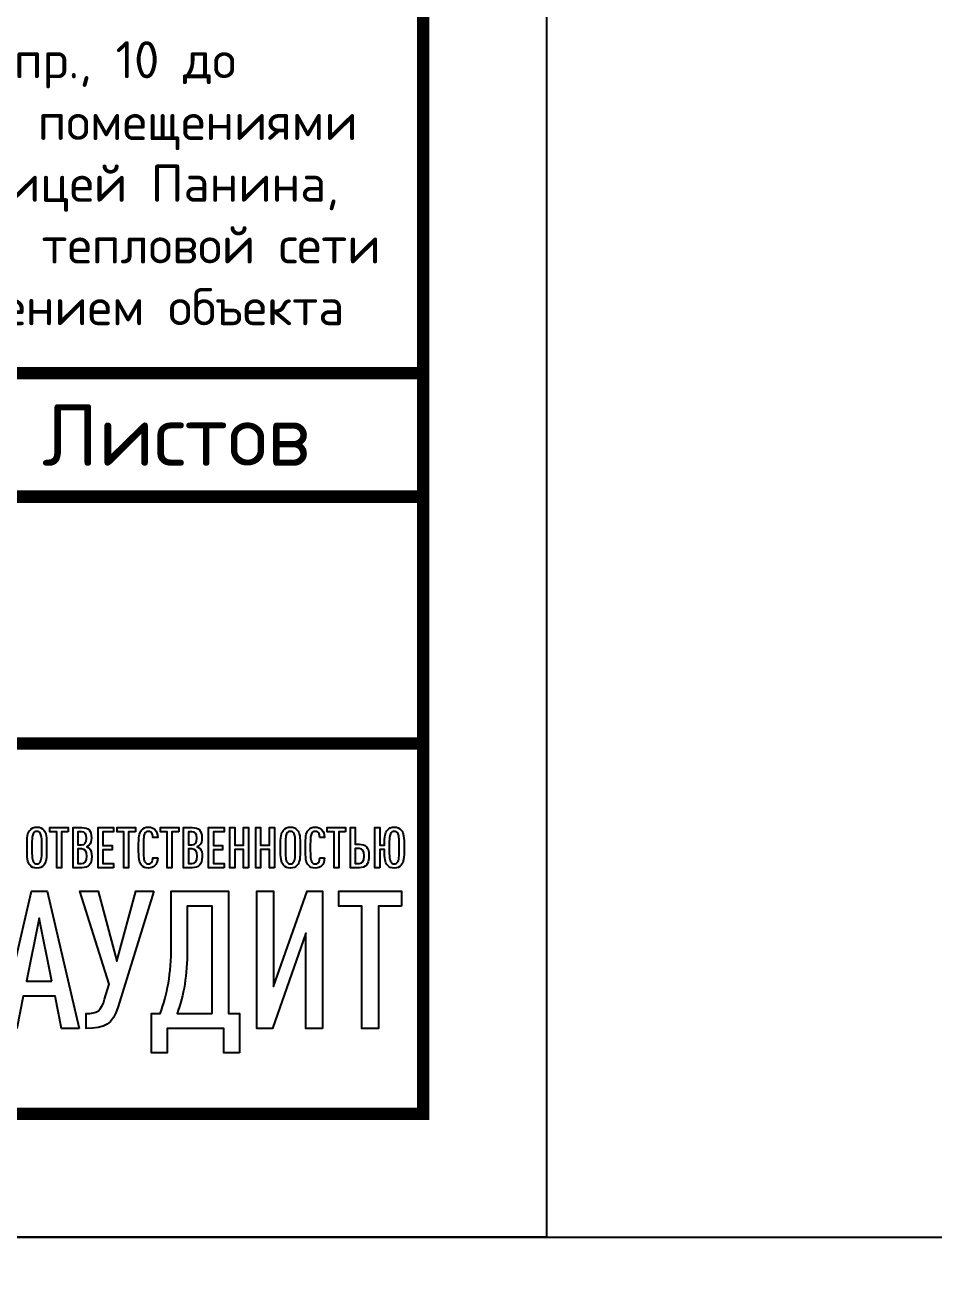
# Model space of a CAD drawing. Header units: millimetres. Extents: x -112426 to 8831, y 1218 to 38707.
# Drawn here: x 3488.8 to 3525.6, y 1399.6 to 1450.3 of the extents above; entities that cross this region are included whole.
import ezdxf
from ezdxf.enums import TextEntityAlignment as Align

# ---------------------------------------------------------------- set-up
doc = ezdxf.new("R2018")
doc.units = ezdxf.units.MM
doc.layers.add('layer 1', color=7, linetype='Continuous')
doc.layers.add('Размеры на чертеже', color=250, linetype='Continuous', lineweight=25)
doc.styles.add('-ISOCPEUR-', font='isocpeur.ttf')
doc.styles.get("Standard").update_dxf_attribs({"font": 'arial.ttf'})

# ---------------------------------------------------------------- blocks, each defined once
blk = doc.blocks.new('*U168')
at = {"style": '-ISOCPEUR-'}
blk.add_attdef('РАЗРАБОТАЛ', text='', height=2.5, dxfattribs=at).set_placement((250.501, -264.224), align=Align.MIDDLE_LEFT)
at = {"style": '-ISOCPEUR-', "flags": 8}
for tag, height, p in [('ДАТА', 2.5, (290.074, -264.402)), ('ДАТА1', 2.5, (290.074, -269.402)), ('ЛИСТ', 3, (386.388, -271.915)), ('ЛИСТОВ', 3, (403.888, -271.915)), ('ФОРМАТ', 3, (380.972, -294.745))]:
    blk.add_attdef(tag, text='', height=height, dxfattribs=at).set_placement(p, align=Align.MIDDLE_CENTER)
at = {"style": '-ISOCPEUR-'}
blk.add_attdef('ПРОВЕРИЛ', (250.749, -270.729), '', height=2.5, dxfattribs=at)
at = {"lineweight": 30, "flags": 104}
blk.add_attdef('ИМЯ_ЧЕРТЕЖА', text='', height=3, dxfattribs=at).set_placement((333.627, -284.125), align=Align.MIDDLE_CENTER)
blk = doc.blocks.new('Лого')
at = {"layer": 'layer 1', "color": 159}
for points, knots in [([(6.971, 2.121), (6.971, 2.221), (6.968, 2.253), (6.945, 2.279), (6.945, 2.279), (6.931, 2.295), (6.911, 2.306), (6.883, 2.306), (6.883, 2.306), (6.854, 2.306), (6.835, 2.295), (6.821, 2.279), (6.821, 2.279), (6.798, 2.253), (6.794, 2.221), (6.794, 2.121), (6.794, 2.121), (6.794, 2.021), (6.798, 1.988), (6.821, 1.962), (6.821, 1.962), (6.835, 1.946), (6.854, 1.936), (6.883, 1.936), (6.883, 1.936), (6.911, 1.936), (6.931, 1.946), (6.945, 1.962), (6.945, 1.962), (6.968, 1.988), (6.971, 2.021), (6.971, 2.121)], [0, 0, 0, 0, 0.111111, 0.111111, 0.111111, 0.111111, 0.222222, 0.222222, 0.222222, 0.222222, 0.333333, 0.333333, 0.333333, 0.333333, 0.444444, 0.444444, 0.444444, 0.444444, 0.555556, 0.555556, 0.555556, 0.555556, 0.666667, 0.666667, 0.666667, 0.666667, 0.777778, 0.777778, 0.777778, 0.777778, 1, 1, 1, 1]), ([(6.928, 2.121), (6.928, 2.035), (6.925, 2.006), (6.912, 1.989), (6.912, 1.989), (6.906, 1.981), (6.897, 1.975), (6.883, 1.975), (6.883, 1.975), (6.869, 1.975), (6.859, 1.981), (6.853, 1.989), (6.853, 1.989), (6.84, 2.006), (6.838, 2.035), (6.838, 2.121), (6.838, 2.121), (6.838, 2.207), (6.84, 2.235), (6.853, 2.253), (6.853, 2.253), (6.859, 2.261), (6.869, 2.266), (6.883, 2.266), (6.883, 2.266), (6.897, 2.266), (6.906, 2.261), (6.912, 2.253), (6.912, 2.253), (6.925, 2.235), (6.928, 2.207), (6.928, 2.121)], [0, 0, 0, 0, 0.111111, 0.111111, 0.111111, 0.111111, 0.222222, 0.222222, 0.222222, 0.222222, 0.333333, 0.333333, 0.333333, 0.333333, 0.444444, 0.444444, 0.444444, 0.444444, 0.555556, 0.555556, 0.555556, 0.555556, 0.666667, 0.666667, 0.666667, 0.666667, 0.777778, 0.777778, 0.777778, 0.777778, 1, 1, 1, 1]), ([(7.166, 2.262), (7.166, 2.262), (7.166, 2.302), (7.166, 2.302), (7.166, 2.302), (7.166, 2.302), (7.001, 2.302), (7.001, 2.302), (7.001, 2.302), (7.001, 2.302), (7.001, 2.262), (7.001, 2.262), (7.001, 2.262), (7.001, 2.262), (7.062, 2.262), (7.062, 2.262), (7.062, 2.262), (7.062, 2.262), (7.062, 1.94), (7.062, 1.94), (7.062, 1.94), (7.062, 1.94), (7.105, 1.94), (7.105, 1.94), (7.105, 1.94), (7.105, 1.94), (7.105, 2.262), (7.105, 2.262), (7.105, 2.262), (7.105, 2.262), (7.166, 2.262), (7.166, 2.262)], [0, 0, 0, 0, 0.111111, 0.111111, 0.111111, 0.111111, 0.222222, 0.222222, 0.222222, 0.222222, 0.333333, 0.333333, 0.333333, 0.333333, 0.444444, 0.444444, 0.444444, 0.444444, 0.555556, 0.555556, 0.555556, 0.555556, 0.666667, 0.666667, 0.666667, 0.666667, 0.777778, 0.777778, 0.777778, 0.777778, 1, 1, 1, 1]), ([(7.377, 2.041), (7.377, 2.072), (7.374, 2.097), (7.355, 2.115), (7.355, 2.115), (7.349, 2.121), (7.341, 2.126), (7.332, 2.128), (7.332, 2.128), (7.339, 2.131), (7.347, 2.136), (7.353, 2.142), (7.353, 2.142), (7.37, 2.159), (7.374, 2.181), (7.374, 2.207), (7.374, 2.207), (7.374, 2.246), (7.368, 2.263), (7.353, 2.28), (7.353, 2.28), (7.338, 2.295), (7.319, 2.302), (7.287, 2.302), (7.287, 2.302), (7.287, 2.302), (7.209, 2.302), (7.209, 2.302), (7.209, 2.302), (7.209, 2.302), (7.209, 1.94), (7.209, 1.94), (7.209, 1.94), (7.209, 1.94), (7.287, 1.94), (7.287, 1.94), (7.287, 1.94), (7.319, 1.94), (7.338, 1.946), (7.353, 1.962), (7.353, 1.962), (7.369, 1.978), (7.377, 1.998), (7.377, 2.041)], [0, 0, 0, 0, 0.083333, 0.083333, 0.083333, 0.083333, 0.166667, 0.166667, 0.166667, 0.166667, 0.25, 0.25, 0.25, 0.25, 0.333333, 0.333333, 0.333333, 0.333333, 0.416667, 0.416667, 0.416667, 0.416667, 0.5, 0.5, 0.5, 0.5, 0.583333, 0.583333, 0.583333, 0.583333, 0.666667, 0.666667, 0.666667, 0.666667, 0.75, 0.75, 0.75, 0.75, 0.833333, 0.833333, 0.833333, 0.833333, 1, 1, 1, 1]), ([(7.33, 2.205), (7.33, 2.163), (7.316, 2.147), (7.285, 2.147), (7.285, 2.147), (7.285, 2.147), (7.253, 2.147), (7.253, 2.147), (7.253, 2.147), (7.253, 2.147), (7.253, 2.262), (7.253, 2.262), (7.253, 2.262), (7.253, 2.262), (7.285, 2.262), (7.285, 2.262), (7.285, 2.262), (7.316, 2.262), (7.33, 2.248), (7.33, 2.205)], [0, 0, 0, 0, 0.166667, 0.166667, 0.166667, 0.166667, 0.333333, 0.333333, 0.333333, 0.333333, 0.5, 0.5, 0.5, 0.5, 0.666667, 0.666667, 0.666667, 0.666667, 1, 1, 1, 1]), ([(7.574, 1.94), (7.574, 1.94), (7.574, 1.979), (7.574, 1.979), (7.574, 1.979), (7.574, 1.979), (7.478, 1.979), (7.478, 1.979), (7.478, 1.979), (7.478, 1.979), (7.478, 2.102), (7.478, 2.102), (7.478, 2.102), (7.478, 2.102), (7.561, 2.102), (7.561, 2.102), (7.561, 2.102), (7.561, 2.102), (7.561, 2.141), (7.561, 2.141), (7.561, 2.141), (7.561, 2.141), (7.478, 2.141), (7.478, 2.141), (7.478, 2.141), (7.478, 2.141), (7.478, 2.262), (7.478, 2.262), (7.478, 2.262), (7.478, 2.262), (7.574, 2.262), (7.574, 2.262), (7.574, 2.262), (7.574, 2.262), (7.574, 2.302), (7.574, 2.302), (7.574, 2.302), (7.574, 2.302), (7.434, 2.302), (7.434, 2.302), (7.434, 2.302), (7.434, 2.302), (7.434, 1.94), (7.434, 1.94), (7.434, 1.94), (7.434, 1.94), (7.574, 1.94), (7.574, 1.94)], [0, 0, 0, 0, 0.076923, 0.076923, 0.076923, 0.076923, 0.153846, 0.153846, 0.153846, 0.153846, 0.230769, 0.230769, 0.230769, 0.230769, 0.307692, 0.307692, 0.307692, 0.307692, 0.384615, 0.384615, 0.384615, 0.384615, 0.461538, 0.461538, 0.461538, 0.461538, 0.538462, 0.538462, 0.538462, 0.538462, 0.615385, 0.615385, 0.615385, 0.615385, 0.692308, 0.692308, 0.692308, 0.692308, 0.769231, 0.769231, 0.769231, 0.769231, 0.846154, 0.846154, 0.846154, 0.846154, 1, 1, 1, 1]), ([(7.771, 2.262), (7.771, 2.262), (7.771, 2.302), (7.771, 2.302), (7.771, 2.302), (7.771, 2.302), (7.606, 2.302), (7.606, 2.302), (7.606, 2.302), (7.606, 2.302), (7.606, 2.262), (7.606, 2.262), (7.606, 2.262), (7.606, 2.262), (7.667, 2.262), (7.667, 2.262), (7.667, 2.262), (7.667, 2.262), (7.667, 1.94), (7.667, 1.94), (7.667, 1.94), (7.667, 1.94), (7.71, 1.94), (7.71, 1.94), (7.71, 1.94), (7.71, 1.94), (7.71, 2.262), (7.71, 2.262), (7.71, 2.262), (7.71, 2.262), (7.771, 2.262), (7.771, 2.262)], [0, 0, 0, 0, 0.111111, 0.111111, 0.111111, 0.111111, 0.222222, 0.222222, 0.222222, 0.222222, 0.333333, 0.333333, 0.333333, 0.333333, 0.444444, 0.444444, 0.444444, 0.444444, 0.555556, 0.555556, 0.555556, 0.555556, 0.666667, 0.666667, 0.666667, 0.666667, 0.777778, 0.777778, 0.777778, 0.777778, 1, 1, 1, 1]), ([(7.972, 2.029), (7.972, 2.029), (7.929, 2.029), (7.929, 2.029), (7.929, 2.029), (7.928, 2.014), (7.925, 1.998), (7.917, 1.988), (7.917, 1.988), (7.911, 1.981), (7.902, 1.975), (7.889, 1.975), (7.889, 1.975), (7.874, 1.975), (7.865, 1.981), (7.859, 1.989), (7.859, 1.989), (7.846, 2.006), (7.844, 2.035), (7.844, 2.121), (7.844, 2.121), (7.844, 2.207), (7.846, 2.235), (7.859, 2.253), (7.859, 2.253), (7.865, 2.261), (7.874, 2.266), (7.889, 2.266), (7.889, 2.266), (7.902, 2.266), (7.911, 2.261), (7.917, 2.254), (7.917, 2.254), (7.926, 2.243), (7.928, 2.228), (7.929, 2.213), (7.929, 2.213), (7.929, 2.213), (7.972, 2.213), (7.972, 2.213), (7.972, 2.213), (7.971, 2.242), (7.963, 2.268), (7.946, 2.284), (7.946, 2.284), (7.932, 2.298), (7.914, 2.306), (7.889, 2.306), (7.889, 2.306), (7.86, 2.306), (7.84, 2.295), (7.827, 2.279), (7.827, 2.279), (7.803, 2.252), (7.8, 2.221), (7.8, 2.121), (7.8, 2.121), (7.8, 2.021), (7.803, 1.99), (7.827, 1.962), (7.827, 1.962), (7.84, 1.946), (7.86, 1.936), (7.889, 1.936), (7.889, 1.936), (7.912, 1.936), (7.93, 1.943), (7.944, 1.956), (7.944, 1.956), (7.962, 1.972), (7.971, 1.999), (7.972, 2.029)], [0, 0, 0, 0, 0.052632, 0.052632, 0.052632, 0.052632, 0.105263, 0.105263, 0.105263, 0.105263, 0.157895, 0.157895, 0.157895, 0.157895, 0.210526, 0.210526, 0.210526, 0.210526, 0.263158, 0.263158, 0.263158, 0.263158, 0.315789, 0.315789, 0.315789, 0.315789, 0.368421, 0.368421, 0.368421, 0.368421, 0.421053, 0.421053, 0.421053, 0.421053, 0.473684, 0.473684, 0.473684, 0.473684, 0.526316, 0.526316, 0.526316, 0.526316, 0.578947, 0.578947, 0.578947, 0.578947, 0.631579, 0.631579, 0.631579, 0.631579, 0.684211, 0.684211, 0.684211, 0.684211, 0.736842, 0.736842, 0.736842, 0.736842, 0.789474, 0.789474, 0.789474, 0.789474, 0.842105, 0.842105, 0.842105, 0.842105, 0.894737, 0.894737, 0.894737, 0.894737, 1, 1, 1, 1]), ([(8.162, 2.262), (8.162, 2.262), (8.162, 2.302), (8.162, 2.302), (8.162, 2.302), (8.162, 2.302), (7.997, 2.302), (7.997, 2.302), (7.997, 2.302), (7.997, 2.302), (7.997, 2.262), (7.997, 2.262), (7.997, 2.262), (7.997, 2.262), (8.058, 2.262), (8.058, 2.262), (8.058, 2.262), (8.058, 2.262), (8.058, 1.94), (8.058, 1.94), (8.058, 1.94), (8.058, 1.94), (8.101, 1.94), (8.101, 1.94), (8.101, 1.94), (8.101, 1.94), (8.101, 2.262), (8.101, 2.262), (8.101, 2.262), (8.101, 2.262), (8.162, 2.262), (8.162, 2.262)], [0, 0, 0, 0, 0.111111, 0.111111, 0.111111, 0.111111, 0.222222, 0.222222, 0.222222, 0.222222, 0.333333, 0.333333, 0.333333, 0.333333, 0.444444, 0.444444, 0.444444, 0.444444, 0.555556, 0.555556, 0.555556, 0.555556, 0.666667, 0.666667, 0.666667, 0.666667, 0.777778, 0.777778, 0.777778, 0.777778, 1, 1, 1, 1]), ([(8.373, 2.041), (8.373, 2.072), (8.37, 2.097), (8.351, 2.115), (8.351, 2.115), (8.345, 2.121), (8.337, 2.126), (8.328, 2.128), (8.328, 2.128), (8.336, 2.131), (8.343, 2.136), (8.349, 2.142), (8.349, 2.142), (8.367, 2.159), (8.37, 2.181), (8.37, 2.207), (8.37, 2.207), (8.37, 2.246), (8.364, 2.263), (8.349, 2.28), (8.349, 2.28), (8.334, 2.295), (8.315, 2.302), (8.283, 2.302), (8.283, 2.302), (8.283, 2.302), (8.205, 2.302), (8.205, 2.302), (8.205, 2.302), (8.205, 2.302), (8.205, 1.94), (8.205, 1.94), (8.205, 1.94), (8.205, 1.94), (8.283, 1.94), (8.283, 1.94), (8.283, 1.94), (8.315, 1.94), (8.335, 1.946), (8.349, 1.962), (8.349, 1.962), (8.365, 1.978), (8.373, 1.998), (8.373, 2.041)], [0, 0, 0, 0, 0.083333, 0.083333, 0.083333, 0.083333, 0.166667, 0.166667, 0.166667, 0.166667, 0.25, 0.25, 0.25, 0.25, 0.333333, 0.333333, 0.333333, 0.333333, 0.416667, 0.416667, 0.416667, 0.416667, 0.5, 0.5, 0.5, 0.5, 0.583333, 0.583333, 0.583333, 0.583333, 0.666667, 0.666667, 0.666667, 0.666667, 0.75, 0.75, 0.75, 0.75, 0.833333, 0.833333, 0.833333, 0.833333, 1, 1, 1, 1]), ([(8.326, 2.205), (8.326, 2.163), (8.312, 2.147), (8.281, 2.147), (8.281, 2.147), (8.281, 2.147), (8.249, 2.147), (8.249, 2.147), (8.249, 2.147), (8.249, 2.147), (8.249, 2.262), (8.249, 2.262), (8.249, 2.262), (8.249, 2.262), (8.281, 2.262), (8.281, 2.262), (8.281, 2.262), (8.312, 2.262), (8.326, 2.248), (8.326, 2.205)], [0, 0, 0, 0, 0.166667, 0.166667, 0.166667, 0.166667, 0.333333, 0.333333, 0.333333, 0.333333, 0.5, 0.5, 0.5, 0.5, 0.666667, 0.666667, 0.666667, 0.666667, 1, 1, 1, 1]), ([(8.57, 1.94), (8.57, 1.94), (8.57, 1.979), (8.57, 1.979), (8.57, 1.979), (8.57, 1.979), (8.474, 1.979), (8.474, 1.979), (8.474, 1.979), (8.474, 1.979), (8.474, 2.102), (8.474, 2.102), (8.474, 2.102), (8.474, 2.102), (8.557, 2.102), (8.557, 2.102), (8.557, 2.102), (8.557, 2.102), (8.557, 2.141), (8.557, 2.141), (8.557, 2.141), (8.557, 2.141), (8.474, 2.141), (8.474, 2.141), (8.474, 2.141), (8.474, 2.141), (8.474, 2.262), (8.474, 2.262), (8.474, 2.262), (8.474, 2.262), (8.57, 2.262), (8.57, 2.262), (8.57, 2.262), (8.57, 2.262), (8.57, 2.302), (8.57, 2.302), (8.57, 2.302), (8.57, 2.302), (8.431, 2.302), (8.431, 2.302), (8.431, 2.302), (8.431, 2.302), (8.431, 1.94), (8.431, 1.94), (8.431, 1.94), (8.431, 1.94), (8.57, 1.94), (8.57, 1.94)], [0, 0, 0, 0, 0.076923, 0.076923, 0.076923, 0.076923, 0.153846, 0.153846, 0.153846, 0.153846, 0.230769, 0.230769, 0.230769, 0.230769, 0.307692, 0.307692, 0.307692, 0.307692, 0.384615, 0.384615, 0.384615, 0.384615, 0.461538, 0.461538, 0.461538, 0.461538, 0.538462, 0.538462, 0.538462, 0.538462, 0.615385, 0.615385, 0.615385, 0.615385, 0.692308, 0.692308, 0.692308, 0.692308, 0.769231, 0.769231, 0.769231, 0.769231, 0.846154, 0.846154, 0.846154, 0.846154, 1, 1, 1, 1]), ([(8.791, 1.94), (8.791, 1.94), (8.791, 2.302), (8.791, 2.302), (8.791, 2.302), (8.791, 2.302), (8.747, 2.302), (8.747, 2.302), (8.747, 2.302), (8.747, 2.302), (8.747, 2.144), (8.747, 2.144), (8.747, 2.144), (8.747, 2.144), (8.667, 2.144), (8.667, 2.144), (8.667, 2.144), (8.667, 2.144), (8.667, 2.302), (8.667, 2.302), (8.667, 2.302), (8.667, 2.302), (8.624, 2.302), (8.624, 2.302), (8.624, 2.302), (8.624, 2.302), (8.624, 1.94), (8.624, 1.94), (8.624, 1.94), (8.624, 1.94), (8.667, 1.94), (8.667, 1.94), (8.667, 1.94), (8.667, 1.94), (8.667, 2.104), (8.667, 2.104), (8.667, 2.104), (8.667, 2.104), (8.747, 2.104), (8.747, 2.104), (8.747, 2.104), (8.747, 2.104), (8.747, 1.94), (8.747, 1.94), (8.747, 1.94), (8.747, 1.94), (8.791, 1.94), (8.791, 1.94)], [0, 0, 0, 0, 0.076923, 0.076923, 0.076923, 0.076923, 0.153846, 0.153846, 0.153846, 0.153846, 0.230769, 0.230769, 0.230769, 0.230769, 0.307692, 0.307692, 0.307692, 0.307692, 0.384615, 0.384615, 0.384615, 0.384615, 0.461538, 0.461538, 0.461538, 0.461538, 0.538462, 0.538462, 0.538462, 0.538462, 0.615385, 0.615385, 0.615385, 0.615385, 0.692308, 0.692308, 0.692308, 0.692308, 0.769231, 0.769231, 0.769231, 0.769231, 0.846154, 0.846154, 0.846154, 0.846154, 1, 1, 1, 1]), ([(9.024, 1.94), (9.024, 1.94), (9.024, 2.302), (9.024, 2.302), (9.024, 2.302), (9.024, 2.302), (8.98, 2.302), (8.98, 2.302), (8.98, 2.302), (8.98, 2.302), (8.98, 2.144), (8.98, 2.144), (8.98, 2.144), (8.98, 2.144), (8.9, 2.144), (8.9, 2.144), (8.9, 2.144), (8.9, 2.144), (8.9, 2.302), (8.9, 2.302), (8.9, 2.302), (8.9, 2.302), (8.856, 2.302), (8.856, 2.302), (8.856, 2.302), (8.856, 2.302), (8.856, 1.94), (8.856, 1.94), (8.856, 1.94), (8.856, 1.94), (8.9, 1.94), (8.9, 1.94), (8.9, 1.94), (8.9, 1.94), (8.9, 2.104), (8.9, 2.104), (8.9, 2.104), (8.9, 2.104), (8.98, 2.104), (8.98, 2.104), (8.98, 2.104), (8.98, 2.104), (8.98, 1.94), (8.98, 1.94), (8.98, 1.94), (8.98, 1.94), (9.024, 1.94), (9.024, 1.94)], [0, 0, 0, 0, 0.076923, 0.076923, 0.076923, 0.076923, 0.153846, 0.153846, 0.153846, 0.153846, 0.230769, 0.230769, 0.230769, 0.230769, 0.307692, 0.307692, 0.307692, 0.307692, 0.384615, 0.384615, 0.384615, 0.384615, 0.461538, 0.461538, 0.461538, 0.461538, 0.538462, 0.538462, 0.538462, 0.538462, 0.615385, 0.615385, 0.615385, 0.615385, 0.692308, 0.692308, 0.692308, 0.692308, 0.769231, 0.769231, 0.769231, 0.769231, 0.846154, 0.846154, 0.846154, 0.846154, 1, 1, 1, 1]), ([(9.257, 2.121), (9.257, 2.221), (9.254, 2.253), (9.23, 2.279), (9.23, 2.279), (9.216, 2.295), (9.197, 2.306), (9.169, 2.306), (9.169, 2.306), (9.14, 2.306), (9.121, 2.295), (9.107, 2.279), (9.107, 2.279), (9.083, 2.253), (9.08, 2.221), (9.08, 2.121), (9.08, 2.121), (9.08, 2.021), (9.083, 1.988), (9.107, 1.962), (9.107, 1.962), (9.121, 1.946), (9.14, 1.936), (9.169, 1.936), (9.169, 1.936), (9.197, 1.936), (9.216, 1.946), (9.23, 1.962), (9.23, 1.962), (9.254, 1.988), (9.257, 2.021), (9.257, 2.121)], [0, 0, 0, 0, 0.111111, 0.111111, 0.111111, 0.111111, 0.222222, 0.222222, 0.222222, 0.222222, 0.333333, 0.333333, 0.333333, 0.333333, 0.444444, 0.444444, 0.444444, 0.444444, 0.555556, 0.555556, 0.555556, 0.555556, 0.666667, 0.666667, 0.666667, 0.666667, 0.777778, 0.777778, 0.777778, 0.777778, 1, 1, 1, 1]), ([(9.213, 2.121), (9.213, 2.035), (9.211, 2.006), (9.198, 1.989), (9.198, 1.989), (9.192, 1.981), (9.183, 1.975), (9.169, 1.975), (9.169, 1.975), (9.154, 1.975), (9.145, 1.981), (9.139, 1.989), (9.139, 1.989), (9.126, 2.006), (9.124, 2.035), (9.124, 2.121), (9.124, 2.121), (9.124, 2.207), (9.126, 2.235), (9.139, 2.253), (9.139, 2.253), (9.145, 2.261), (9.154, 2.266), (9.169, 2.266), (9.169, 2.266), (9.183, 2.266), (9.192, 2.261), (9.198, 2.253), (9.198, 2.253), (9.211, 2.235), (9.213, 2.207), (9.213, 2.121)], [0, 0, 0, 0, 0.111111, 0.111111, 0.111111, 0.111111, 0.222222, 0.222222, 0.222222, 0.222222, 0.333333, 0.333333, 0.333333, 0.333333, 0.444444, 0.444444, 0.444444, 0.444444, 0.555556, 0.555556, 0.555556, 0.555556, 0.666667, 0.666667, 0.666667, 0.666667, 0.777778, 0.777778, 0.777778, 0.777778, 1, 1, 1, 1]), ([(9.476, 2.029), (9.476, 2.029), (9.433, 2.029), (9.433, 2.029), (9.433, 2.029), (9.433, 2.014), (9.43, 1.998), (9.421, 1.988), (9.421, 1.988), (9.416, 1.981), (9.407, 1.975), (9.393, 1.975), (9.393, 1.975), (9.379, 1.975), (9.369, 1.981), (9.363, 1.989), (9.363, 1.989), (9.35, 2.006), (9.348, 2.035), (9.348, 2.121), (9.348, 2.121), (9.348, 2.207), (9.35, 2.235), (9.363, 2.253), (9.363, 2.253), (9.369, 2.261), (9.379, 2.266), (9.393, 2.266), (9.393, 2.266), (9.407, 2.266), (9.416, 2.261), (9.421, 2.254), (9.421, 2.254), (9.43, 2.243), (9.433, 2.228), (9.433, 2.213), (9.433, 2.213), (9.433, 2.213), (9.476, 2.213), (9.476, 2.213), (9.476, 2.213), (9.476, 2.242), (9.467, 2.268), (9.45, 2.284), (9.45, 2.284), (9.436, 2.298), (9.418, 2.306), (9.393, 2.306), (9.393, 2.306), (9.365, 2.306), (9.345, 2.295), (9.331, 2.279), (9.331, 2.279), (9.307, 2.252), (9.305, 2.221), (9.305, 2.121), (9.305, 2.121), (9.305, 2.021), (9.307, 1.99), (9.331, 1.962), (9.331, 1.962), (9.345, 1.946), (9.365, 1.936), (9.393, 1.936), (9.393, 1.936), (9.417, 1.936), (9.435, 1.943), (9.449, 1.956), (9.449, 1.956), (9.467, 1.972), (9.476, 1.999), (9.476, 2.029)], [0, 0, 0, 0, 0.052632, 0.052632, 0.052632, 0.052632, 0.105263, 0.105263, 0.105263, 0.105263, 0.157895, 0.157895, 0.157895, 0.157895, 0.210526, 0.210526, 0.210526, 0.210526, 0.263158, 0.263158, 0.263158, 0.263158, 0.315789, 0.315789, 0.315789, 0.315789, 0.368421, 0.368421, 0.368421, 0.368421, 0.421053, 0.421053, 0.421053, 0.421053, 0.473684, 0.473684, 0.473684, 0.473684, 0.526316, 0.526316, 0.526316, 0.526316, 0.578947, 0.578947, 0.578947, 0.578947, 0.631579, 0.631579, 0.631579, 0.631579, 0.684211, 0.684211, 0.684211, 0.684211, 0.736842, 0.736842, 0.736842, 0.736842, 0.789474, 0.789474, 0.789474, 0.789474, 0.842105, 0.842105, 0.842105, 0.842105, 0.894737, 0.894737, 0.894737, 0.894737, 1, 1, 1, 1]), ([(9.666, 2.262), (9.666, 2.262), (9.666, 2.302), (9.666, 2.302), (9.666, 2.302), (9.666, 2.302), (9.501, 2.302), (9.501, 2.302), (9.501, 2.302), (9.501, 2.302), (9.501, 2.262), (9.501, 2.262), (9.501, 2.262), (9.501, 2.262), (9.562, 2.262), (9.562, 2.262), (9.562, 2.262), (9.562, 2.262), (9.562, 1.94), (9.562, 1.94), (9.562, 1.94), (9.562, 1.94), (9.606, 1.94), (9.606, 1.94), (9.606, 1.94), (9.606, 1.94), (9.606, 2.262), (9.606, 2.262), (9.606, 2.262), (9.606, 2.262), (9.666, 2.262), (9.666, 2.262)], [0, 0, 0, 0, 0.111111, 0.111111, 0.111111, 0.111111, 0.222222, 0.222222, 0.222222, 0.222222, 0.333333, 0.333333, 0.333333, 0.333333, 0.444444, 0.444444, 0.444444, 0.444444, 0.555556, 0.555556, 0.555556, 0.555556, 0.666667, 0.666667, 0.666667, 0.666667, 0.777778, 0.777778, 0.777778, 0.777778, 1, 1, 1, 1]), ([(9.877, 2.046), (9.877, 2.125), (9.846, 2.151), (9.791, 2.151), (9.791, 2.151), (9.791, 2.151), (9.753, 2.151), (9.753, 2.151), (9.753, 2.151), (9.753, 2.151), (9.753, 2.302), (9.753, 2.302), (9.753, 2.302), (9.753, 2.302), (9.709, 2.302), (9.709, 2.302), (9.709, 2.302), (9.709, 2.302), (9.709, 1.94), (9.709, 1.94), (9.709, 1.94), (9.709, 1.94), (9.791, 1.94), (9.791, 1.94), (9.791, 1.94), (9.845, 1.94), (9.877, 1.966), (9.877, 2.046)], [0, 0, 0, 0, 0.125, 0.125, 0.125, 0.125, 0.25, 0.25, 0.25, 0.25, 0.375, 0.375, 0.375, 0.375, 0.5, 0.5, 0.5, 0.5, 0.625, 0.625, 0.625, 0.625, 0.75, 0.75, 0.75, 0.75, 1, 1, 1, 1]), ([(9.974, 1.94), (9.974, 1.94), (9.974, 2.104), (9.974, 2.104), (9.974, 2.104), (9.974, 2.104), (10.017, 2.104), (10.017, 2.104), (10.017, 2.104), (10.017, 2.017), (10.021, 1.988), (10.043, 1.962), (10.043, 1.962), (10.057, 1.946), (10.077, 1.936), (10.105, 1.936), (10.105, 1.936), (10.134, 1.936), (10.153, 1.946), (10.167, 1.962), (10.167, 1.962), (10.19, 1.989), (10.194, 2.021), (10.194, 2.121), (10.194, 2.121), (10.194, 2.221), (10.191, 2.251), (10.167, 2.279), (10.167, 2.279), (10.153, 2.295), (10.134, 2.306), (10.105, 2.306), (10.105, 2.306), (10.077, 2.306), (10.057, 2.295), (10.043, 2.279), (10.043, 2.279), (10.022, 2.254), (10.017, 2.225), (10.017, 2.144), (10.017, 2.144), (10.017, 2.144), (9.974, 2.144), (9.974, 2.144), (9.974, 2.144), (9.974, 2.144), (9.974, 2.302), (9.974, 2.302), (9.974, 2.302), (9.974, 2.302), (9.93, 2.302), (9.93, 2.302), (9.93, 2.302), (9.93, 2.302), (9.93, 1.94), (9.93, 1.94), (9.93, 1.94), (9.93, 1.94), (9.974, 1.94), (9.974, 1.94)], [0, 0, 0, 0, 0.0625, 0.0625, 0.0625, 0.0625, 0.125, 0.125, 0.125, 0.125, 0.1875, 0.1875, 0.1875, 0.1875, 0.25, 0.25, 0.25, 0.25, 0.3125, 0.3125, 0.3125, 0.3125, 0.375, 0.375, 0.375, 0.375, 0.4375, 0.4375, 0.4375, 0.4375, 0.5, 0.5, 0.5, 0.5, 0.5625, 0.5625, 0.5625, 0.5625, 0.625, 0.625, 0.625, 0.625, 0.6875, 0.6875, 0.6875, 0.6875, 0.75, 0.75, 0.75, 0.75, 0.8125, 0.8125, 0.8125, 0.8125, 0.875, 0.875, 0.875, 0.875, 1, 1, 1, 1]), ([(10.15, 2.121), (10.15, 2.035), (10.148, 2.006), (10.135, 1.989), (10.135, 1.989), (10.128, 1.981), (10.119, 1.975), (10.105, 1.975), (10.105, 1.975), (10.091, 1.975), (10.082, 1.981), (10.076, 1.989), (10.076, 1.989), (10.062, 2.006), (10.06, 2.035), (10.06, 2.121), (10.06, 2.121), (10.06, 2.207), (10.062, 2.235), (10.076, 2.253), (10.076, 2.253), (10.082, 2.261), (10.091, 2.266), (10.105, 2.266), (10.105, 2.266), (10.119, 2.266), (10.128, 2.261), (10.135, 2.253), (10.135, 2.253), (10.148, 2.235), (10.15, 2.207), (10.15, 2.121)], [0, 0, 0, 0, 0.111111, 0.111111, 0.111111, 0.111111, 0.222222, 0.222222, 0.222222, 0.222222, 0.333333, 0.333333, 0.333333, 0.333333, 0.444444, 0.444444, 0.444444, 0.444444, 0.555556, 0.555556, 0.555556, 0.555556, 0.666667, 0.666667, 0.666667, 0.666667, 0.777778, 0.777778, 0.777778, 0.777778, 1, 1, 1, 1]), ([(7.333, 2.044), (7.333, 1.994), (7.317, 1.979), (7.284, 1.979), (7.284, 1.979), (7.284, 1.979), (7.253, 1.979), (7.253, 1.979), (7.253, 1.979), (7.253, 1.979), (7.253, 2.109), (7.253, 2.109), (7.253, 2.109), (7.253, 2.109), (7.284, 2.109), (7.284, 2.109), (7.284, 2.109), (7.317, 2.109), (7.333, 2.091), (7.333, 2.044)], [0, 0, 0, 0, 0.166667, 0.166667, 0.166667, 0.166667, 0.333333, 0.333333, 0.333333, 0.333333, 0.5, 0.5, 0.5, 0.5, 0.666667, 0.666667, 0.666667, 0.666667, 1, 1, 1, 1]), ([(8.329, 2.044), (8.329, 1.994), (8.313, 1.979), (8.28, 1.979), (8.28, 1.979), (8.28, 1.979), (8.249, 1.979), (8.249, 1.979), (8.249, 1.979), (8.249, 1.979), (8.249, 2.109), (8.249, 2.109), (8.249, 2.109), (8.249, 2.109), (8.28, 2.109), (8.28, 2.109), (8.28, 2.109), (8.313, 2.109), (8.329, 2.091), (8.329, 2.044)], [0, 0, 0, 0, 0.166667, 0.166667, 0.166667, 0.166667, 0.333333, 0.333333, 0.333333, 0.333333, 0.5, 0.5, 0.5, 0.5, 0.666667, 0.666667, 0.666667, 0.666667, 1, 1, 1, 1]), ([(9.833, 2.046), (9.833, 1.997), (9.819, 1.979), (9.79, 1.979), (9.79, 1.979), (9.79, 1.979), (9.753, 1.979), (9.753, 1.979), (9.753, 1.979), (9.753, 1.979), (9.753, 2.112), (9.753, 2.112), (9.753, 2.112), (9.753, 2.112), (9.79, 2.112), (9.79, 2.112), (9.79, 2.112), (9.819, 2.112), (9.833, 2.094), (9.833, 2.046)], [0, 0, 0, 0, 0.166667, 0.166667, 0.166667, 0.166667, 0.333333, 0.333333, 0.333333, 0.333333, 0.5, 0.5, 0.5, 0.5, 0.666667, 0.666667, 0.666667, 0.666667, 1, 1, 1, 1]), ([(7.264, 0.491), (7.264, 0.491), (6.977, 1.727), (6.977, 1.727), (6.977, 1.727), (6.977, 1.727), (6.833, 1.727), (6.833, 1.727), (6.833, 1.727), (6.833, 1.727), (6.545, 0.491), (6.545, 0.491), (6.545, 0.491), (6.545, 0.491), (6.701, 0.491), (6.701, 0.491), (6.701, 0.491), (6.701, 0.491), (6.76, 0.783), (6.76, 0.783), (6.76, 0.783), (6.76, 0.783), (7.047, 0.783), (7.047, 0.783), (7.047, 0.783), (7.047, 0.783), (7.106, 0.491), (7.106, 0.491), (7.106, 0.491), (7.106, 0.491), (7.264, 0.491), (7.264, 0.491)], [0, 0, 0, 0, 0.111111, 0.111111, 0.111111, 0.111111, 0.222222, 0.222222, 0.222222, 0.222222, 0.333333, 0.333333, 0.333333, 0.333333, 0.444444, 0.444444, 0.444444, 0.444444, 0.555556, 0.555556, 0.555556, 0.555556, 0.666667, 0.666667, 0.666667, 0.666667, 0.777778, 0.777778, 0.777778, 0.777778, 1, 1, 1, 1]), ([(7.937, 1.727), (7.937, 1.727), (7.774, 1.727), (7.774, 1.727), (7.774, 1.727), (7.774, 1.727), (7.605, 1.097), (7.605, 1.097), (7.605, 1.097), (7.605, 1.097), (7.434, 1.727), (7.434, 1.727), (7.434, 1.727), (7.434, 1.727), (7.271, 1.727), (7.271, 1.727), (7.271, 1.727), (7.271, 1.727), (7.534, 0.891), (7.534, 0.891), (7.534, 0.891), (7.534, 0.891), (7.494, 0.754), (7.494, 0.754), (7.494, 0.754), (7.465, 0.651), (7.427, 0.625), (7.326, 0.625), (7.326, 0.625), (7.326, 0.625), (7.326, 0.491), (7.326, 0.491), (7.326, 0.491), (7.496, 0.491), (7.566, 0.524), (7.616, 0.688), (7.616, 0.688), (7.616, 0.688), (7.937, 1.727), (7.937, 1.727)], [0, 0, 0, 0, 0.090909, 0.090909, 0.090909, 0.090909, 0.181818, 0.181818, 0.181818, 0.181818, 0.272727, 0.272727, 0.272727, 0.272727, 0.363636, 0.363636, 0.363636, 0.363636, 0.454545, 0.454545, 0.454545, 0.454545, 0.545455, 0.545455, 0.545455, 0.545455, 0.636364, 0.636364, 0.636364, 0.636364, 0.727273, 0.727273, 0.727273, 0.727273, 0.818182, 0.818182, 0.818182, 0.818182, 1, 1, 1, 1]), ([(8.709, 0.271), (8.709, 0.271), (8.709, 0.625), (8.709, 0.625), (8.709, 0.625), (8.709, 0.625), (8.612, 0.625), (8.612, 0.625), (8.612, 0.625), (8.612, 0.625), (8.612, 1.727), (8.612, 1.727), (8.612, 1.727), (8.612, 1.727), (8.095, 1.727), (8.095, 1.727), (8.095, 1.727), (8.095, 1.727), (8.095, 1.231), (8.095, 1.231), (8.095, 1.231), (8.095, 0.988), (8.057, 0.792), (7.994, 0.625), (7.994, 0.625), (7.994, 0.625), (7.916, 0.625), (7.916, 0.625), (7.916, 0.625), (7.916, 0.625), (7.916, 0.271), (7.916, 0.271), (7.916, 0.271), (7.916, 0.271), (8.058, 0.271), (8.058, 0.271), (8.058, 0.271), (8.058, 0.271), (8.058, 0.491), (8.058, 0.491), (8.058, 0.491), (8.058, 0.491), (8.567, 0.491), (8.567, 0.491), (8.567, 0.491), (8.567, 0.491), (8.567, 0.271), (8.567, 0.271), (8.567, 0.271), (8.567, 0.271), (8.709, 0.271), (8.709, 0.271)], [0, 0, 0, 0, 0.071429, 0.071429, 0.071429, 0.071429, 0.142857, 0.142857, 0.142857, 0.142857, 0.214286, 0.214286, 0.214286, 0.214286, 0.285714, 0.285714, 0.285714, 0.285714, 0.357143, 0.357143, 0.357143, 0.357143, 0.428571, 0.428571, 0.428571, 0.428571, 0.5, 0.5, 0.5, 0.5, 0.571429, 0.571429, 0.571429, 0.571429, 0.642857, 0.642857, 0.642857, 0.642857, 0.714286, 0.714286, 0.714286, 0.714286, 0.785714, 0.785714, 0.785714, 0.785714, 0.857143, 0.857143, 0.857143, 0.857143, 1, 1, 1, 1]), ([(9.457, 0.491), (9.457, 0.491), (9.457, 1.727), (9.457, 1.727), (9.457, 1.727), (9.457, 1.727), (9.32, 1.727), (9.32, 1.727), (9.32, 1.727), (9.32, 1.727), (9.017, 0.868), (9.017, 0.868), (9.017, 0.868), (9.017, 0.868), (9.017, 1.727), (9.017, 1.727), (9.017, 1.727), (9.017, 1.727), (8.867, 1.727), (8.867, 1.727), (8.867, 1.727), (8.867, 1.727), (8.867, 0.491), (8.867, 0.491), (8.867, 0.491), (8.867, 0.491), (9.006, 0.491), (9.006, 0.491), (9.006, 0.491), (9.006, 0.491), (9.308, 1.349), (9.308, 1.349), (9.308, 1.349), (9.308, 1.349), (9.308, 0.491), (9.308, 0.491), (9.308, 0.491), (9.308, 0.491), (9.457, 0.491), (9.457, 0.491)], [0, 0, 0, 0, 0.090909, 0.090909, 0.090909, 0.090909, 0.181818, 0.181818, 0.181818, 0.181818, 0.272727, 0.272727, 0.272727, 0.272727, 0.363636, 0.363636, 0.363636, 0.363636, 0.454545, 0.454545, 0.454545, 0.454545, 0.545455, 0.545455, 0.545455, 0.545455, 0.636364, 0.636364, 0.636364, 0.636364, 0.727273, 0.727273, 0.727273, 0.727273, 0.818182, 0.818182, 0.818182, 0.818182, 1, 1, 1, 1]), ([(10.169, 1.594), (10.169, 1.594), (10.169, 1.727), (10.169, 1.727), (10.169, 1.727), (10.169, 1.727), (9.605, 1.727), (9.605, 1.727), (9.605, 1.727), (9.605, 1.727), (9.605, 1.594), (9.605, 1.594), (9.605, 1.594), (9.605, 1.594), (9.813, 1.594), (9.813, 1.594), (9.813, 1.594), (9.813, 1.594), (9.813, 0.491), (9.813, 0.491), (9.813, 0.491), (9.813, 0.491), (9.962, 0.491), (9.962, 0.491), (9.962, 0.491), (9.962, 0.491), (9.962, 1.594), (9.962, 1.594), (9.962, 1.594), (9.962, 1.594), (10.169, 1.594), (10.169, 1.594)], [0, 0, 0, 0, 0.111111, 0.111111, 0.111111, 0.111111, 0.222222, 0.222222, 0.222222, 0.222222, 0.333333, 0.333333, 0.333333, 0.333333, 0.444444, 0.444444, 0.444444, 0.444444, 0.555556, 0.555556, 0.555556, 0.555556, 0.666667, 0.666667, 0.666667, 0.666667, 0.777778, 0.777778, 0.777778, 0.777778, 1, 1, 1, 1]), ([(8.463, 0.625), (8.463, 0.625), (8.147, 0.625), (8.147, 0.625), (8.147, 0.625), (8.208, 0.788), (8.239, 0.974), (8.239, 1.198), (8.239, 1.198), (8.239, 1.198), (8.239, 1.594), (8.239, 1.594), (8.239, 1.594), (8.239, 1.594), (8.463, 1.594), (8.463, 1.594), (8.463, 1.594), (8.463, 1.594), (8.463, 0.625), (8.463, 0.625)], [0, 0, 0, 0, 0.166667, 0.166667, 0.166667, 0.166667, 0.333333, 0.333333, 0.333333, 0.333333, 0.5, 0.5, 0.5, 0.5, 0.666667, 0.666667, 0.666667, 0.666667, 1, 1, 1, 1]), ([(7.019, 0.917), (7.019, 0.917), (6.788, 0.917), (6.788, 0.917), (6.788, 0.917), (6.788, 0.917), (6.904, 1.486), (6.904, 1.486), (6.904, 1.486), (6.904, 1.486), (7.019, 0.917), (7.019, 0.917)], [0, 0, 0, 0, 0.25, 0.25, 0.25, 0.25, 0.5, 0.5, 0.5, 0.5, 1, 1, 1, 1])]:
    blk.add_open_spline(points, degree=3, knots=knots, dxfattribs=at)

msp = doc.modelspace()

# ---------------------------------------------------------------- linework, layer by layer
msp.add_line((1042.939, 1401.16), (6319.699, 1401.16))
msp.add_lwpolyline([(2915.92, 1821.16), (3509.92, 1821.16), (3509.92, 1401.16), (2915.92, 1401.16)], close=True)
at = {"const_width": 0.5}
msp.add_lwpolyline([(2935.92, 1816.16), (3504.92, 1816.16), (3504.92, 1406.16), (2935.92, 1406.16)], close=True, dxfattribs=at)
for points in [[(3319.92, 1436.16), (3504.92, 1436.16)], [(3454.92, 1431.16), (3504.92, 1431.16)], [(3384.92, 1421.16), (3504.92, 1421.16)]]:
    msp.add_lwpolyline(points, dxfattribs=at)

# ---------------------------------------------------------------- block references
at = {"xscale": 4.492609629394886, "yscale": 4.492609629394886, "zscale": 4.492609629394886}
msp.add_blockref('Лого', (3458.353, 1407.416), dxfattribs=at)
at = {"layer": 'Размеры на чертеже', "lineweight": 90}
ref = msp.add_blockref('*U168', (2432.015, 1698.16), dxfattribs=at)
lines = msp.add_mtext('Порядок установка КНЗ', dxfattribs={"layer": '0', "insert": (2765.641, 1414.035), "char_height": 70, "attachment_point": 1})
ref.add_attrib('ИМЯ_ЧЕРТЕЖА', '', (2765.641, 1414.035), dxfattribs={"flags": 104}).embed_mtext(lines)

# ---------------------------------------------------------------- texts
at = {"style": '-ISOCPEUR-'}
msp.add_text('Листов', height=2.5, dxfattribs=at).set_placement((3494.92, 1433.66), align=Align.MIDDLE_CENTER)
at = {"insert": (3386.256, 1449.607), "char_height": 1.5, "width": 121.09165, "attachment_point": 1, "style": '-ISOCPEUR-'}
msp.add_mtext('Строительство тепловой сети от участка тепловой сети от т/к Г-5/11 до жилого дома 2-ой Брагинский пр., 10 до \\Pграницы с инженерно-техническими сетями многоквартирного жилого дома со встроенно-пристроенными помещениями \\Pнежилого назначения стр. 62 (этап 1 и 2) в квартале, ограниченном Тутаевским шоссе, проектируемой улицей Панина, \\Pпроектируемой улицей Батова и охранной зоной ЛЭП в Дзержинском районе г. Ярославля. Реконструкция тепловой сети \\Pот т/к Г-5/11 до точки подключения с увеличением диаметров с 2Ду125 на 2Ду150, связанная с подключением объекта\\P.', dxfattribs=at)

doc.saveas('drawing.dxf')
